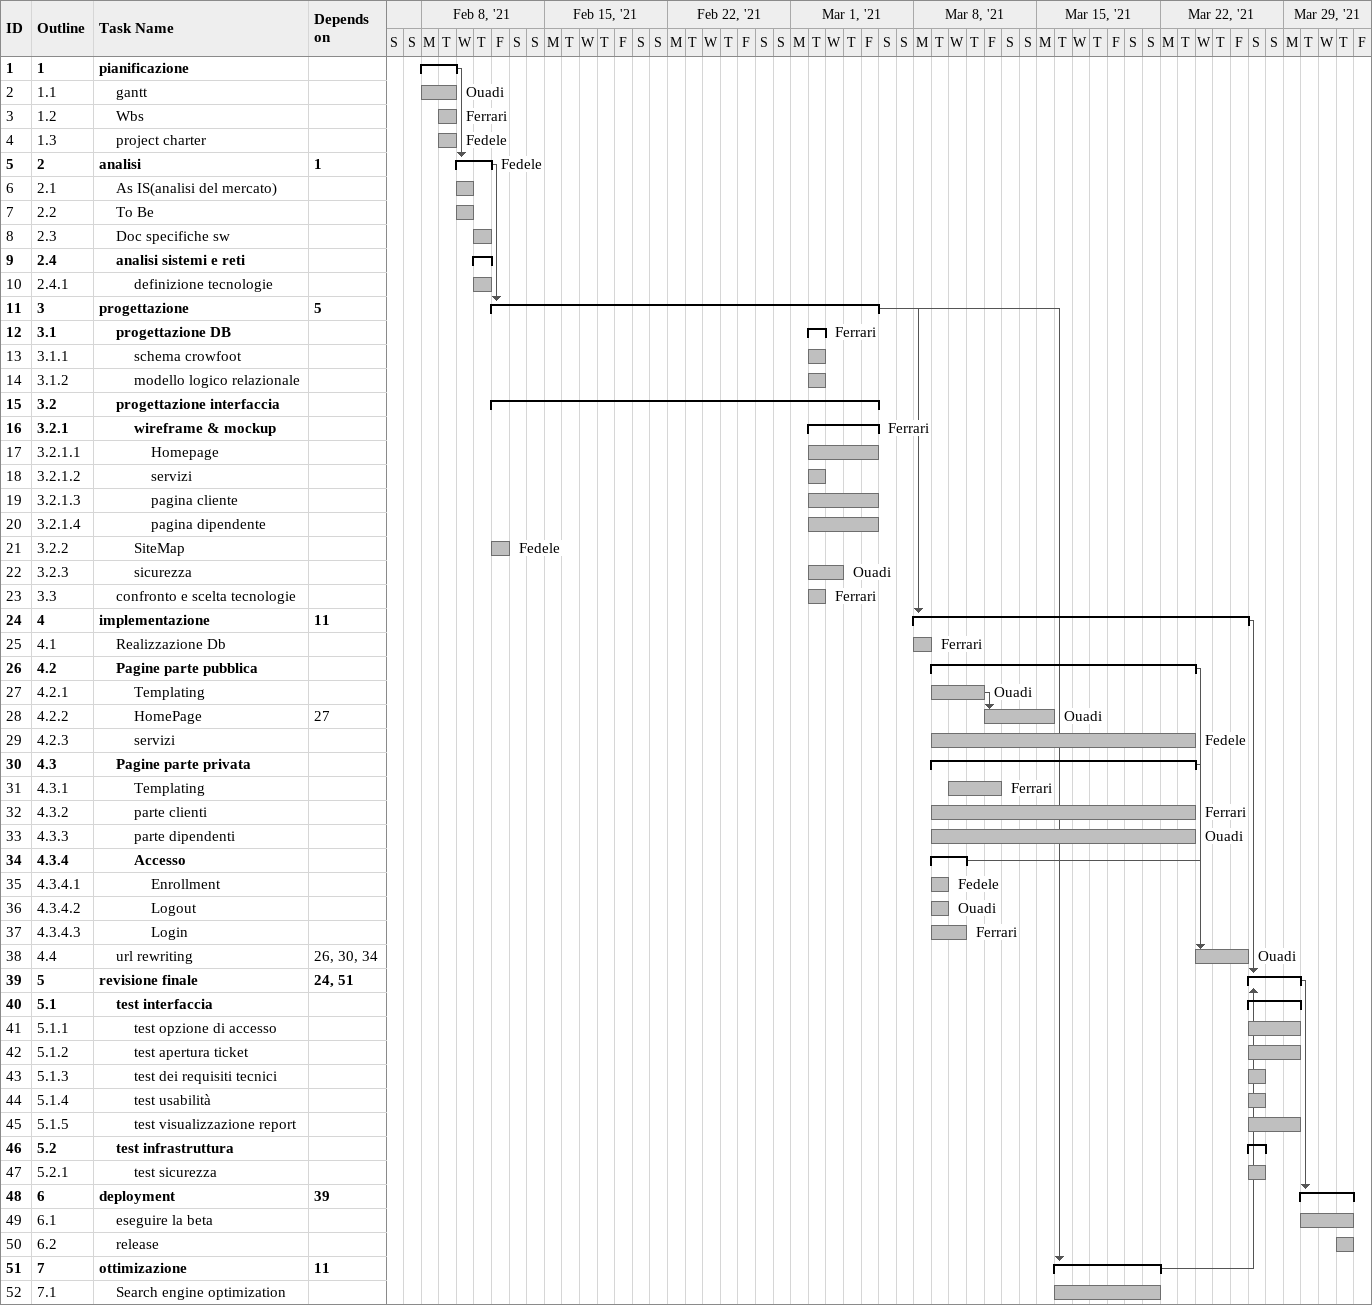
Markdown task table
| ID | WBS | Task | Start | Finish | Predecessors | Resources |
|---|---|---|---|---|---|---|
| 1 | 1 | **pianificazione** | 2021-02-08 | 2021-02-09 |  |  |
| 2 | 1.1 | gantt | 2021-02-08 | 2021-02-09 |  | Ouadi |
| 3 | 1.2 | Wbs | 2021-02-09 | 2021-02-09 |  | Ferrari |
| 4 | 1.3 | project charter | 2021-02-09 | 2021-02-09 |  | Fedele |
| 5 | 2 | **analisi** | 2021-02-10 | 2021-02-11 | 1 | Fedele |
| 6 | 2.1 | As IS(analisi del mercato) | 2021-02-10 | 2021-02-10 |  |  |
| 7 | 2.2 | To Be | 2021-02-10 | 2021-02-10 |  |  |
| 8 | 2.3 | Doc specifiche sw | 2021-02-11 | 2021-02-11 |  |  |
| 9 | 2.4 | **analisi sistemi e reti** | 2021-02-11 | 2021-02-11 |  |  |
| 10 | 2.4.1 | definizione tecnologie | 2021-02-11 | 2021-02-11 |  |  |
| 11 | 3 | **progettazione** | 2021-02-12 | 2021-03-05 | 5 |  |
| 12 | 3.1 | **progettazione DB** | 2021-03-02 | 2021-03-02 |  | Ferrari |
| 13 | 3.1.1 | schema crowfoot | 2021-03-02 | 2021-03-02 |  |  |
| 14 | 3.1.2 | modello logico relazionale | 2021-03-02 | 2021-03-02 |  |  |
| 15 | 3.2 | **progettazione interfaccia** | 2021-02-12 | 2021-03-05 |  |  |
| 16 | 3.2.1 | **wireframe & mockup** | 2021-03-02 | 2021-03-05 |  | Ferrari |
| 17 | 3.2.1.1 | Homepage | 2021-03-02 | 2021-03-05 |  |  |
| 18 | 3.2.1.2 | servizi | 2021-03-02 | 2021-03-02 |  |  |
| 19 | 3.2.1.3 | pagina cliente | 2021-03-02 | 2021-03-05 |  |  |
| 20 | 3.2.1.4 | pagina dipendente | 2021-03-02 | 2021-03-05 |  |  |
| 21 | 3.2.2 | SiteMap | 2021-02-12 | 2021-02-12 |  | Fedele |
| 22 | 3.2.3 | sicurezza | 2021-03-02 | 2021-03-03 |  | Ouadi |
| 23 | 3.3 | confronto e scelta tecnologie | 2021-03-02 | 2021-03-02 |  | Ferrari |
| 24 | 4 | **implementazione** | 2021-03-08 | 2021-03-26 | 11 |  |
| 25 | 4.1 | Realizzazione Db | 2021-03-08 | 2021-03-08 |  | Ferrari |
| 26 | 4.2 | **Pagine parte pubblica** | 2021-03-09 | 2021-03-23 |  |  |
| 27 | 4.2.1 | Templating | 2021-03-09 | 2021-03-11 |  | Ouadi |
| 28 | 4.2.2 | HomePage | 2021-03-12 | 2021-03-15 | 27 | Ouadi |
| 29 | 4.2.3 | servizi | 2021-03-09 | 2021-03-23 |  | Fedele |
| 30 | 4.3 | **Pagine parte privata** | 2021-03-09 | 2021-03-23 |  |  |
| 31 | 4.3.1 | Templating | 2021-03-10 | 2021-03-12 |  | Ferrari |
| 32 | 4.3.2 | parte clienti | 2021-03-09 | 2021-03-23 |  | Ferrari |
| 33 | 4.3.3 | parte dipendenti | 2021-03-09 | 2021-03-23 |  | Ouadi |
| 34 | 4.3.4 | **Accesso** | 2021-03-09 | 2021-03-10 |  |  |
| 35 | 4.3.4.1 | Enrollment | 2021-03-09 | 2021-03-09 |  | Fedele |
| 36 | 4.3.4.2 | Logout | 2021-03-09 | 2021-03-09 |  | Ouadi |
| 37 | 4.3.4.3 | Login | 2021-03-09 | 2021-03-10 |  | Ferrari |
| 38 | 4.4 | url rewriting | 2021-03-24 | 2021-03-26 | 26, 30, 34 | Ouadi |
| 39 | 5 | **revisione finale** | 2021-03-27 | 2021-03-29 | 24, 51 |  |
| 40 | 5.1 | **test interfaccia** | 2021-03-27 | 2021-03-29 |  |  |
| 41 | 5.1.1 | test opzione di accesso | 2021-03-27 | 2021-03-29 |  |  |
| 42 | 5.1.2 | test apertura ticket | 2021-03-27 | 2021-03-29 |  |  |
| 43 | 5.1.3 | test dei requisiti tecnici | 2021-03-27 | 2021-03-27 |  |  |
| 44 | 5.1.4 | test usabilità | 2021-03-27 | 2021-03-27 |  |  |
| 45 | 5.1.5 | test visualizzazione report | 2021-03-27 | 2021-03-29 |  |  |
| 46 | 5.2 | **test infrastruttura** | 2021-03-27 | 2021-03-27 |  |  |
| 47 | 5.2.1 | test sicurezza | 2021-03-27 | 2021-03-27 |  |  |
| 48 | 6 | **deployment** | 2021-03-30 | 2021-04-01 | 39 |  |
| 49 | 6.1 | eseguire la beta | 2021-03-30 | 2021-04-01 |  |  |
| 50 | 6.2 | release | 2021-04-01 | 2021-04-01 |  |  |
| 51 | 7 | **ottimizazione** | 2021-03-16 | 2021-03-21 | 11 |  |
| 52 | 7.1 | Search engine optimization | 2021-03-16 | 2021-03-21 |  |  |
